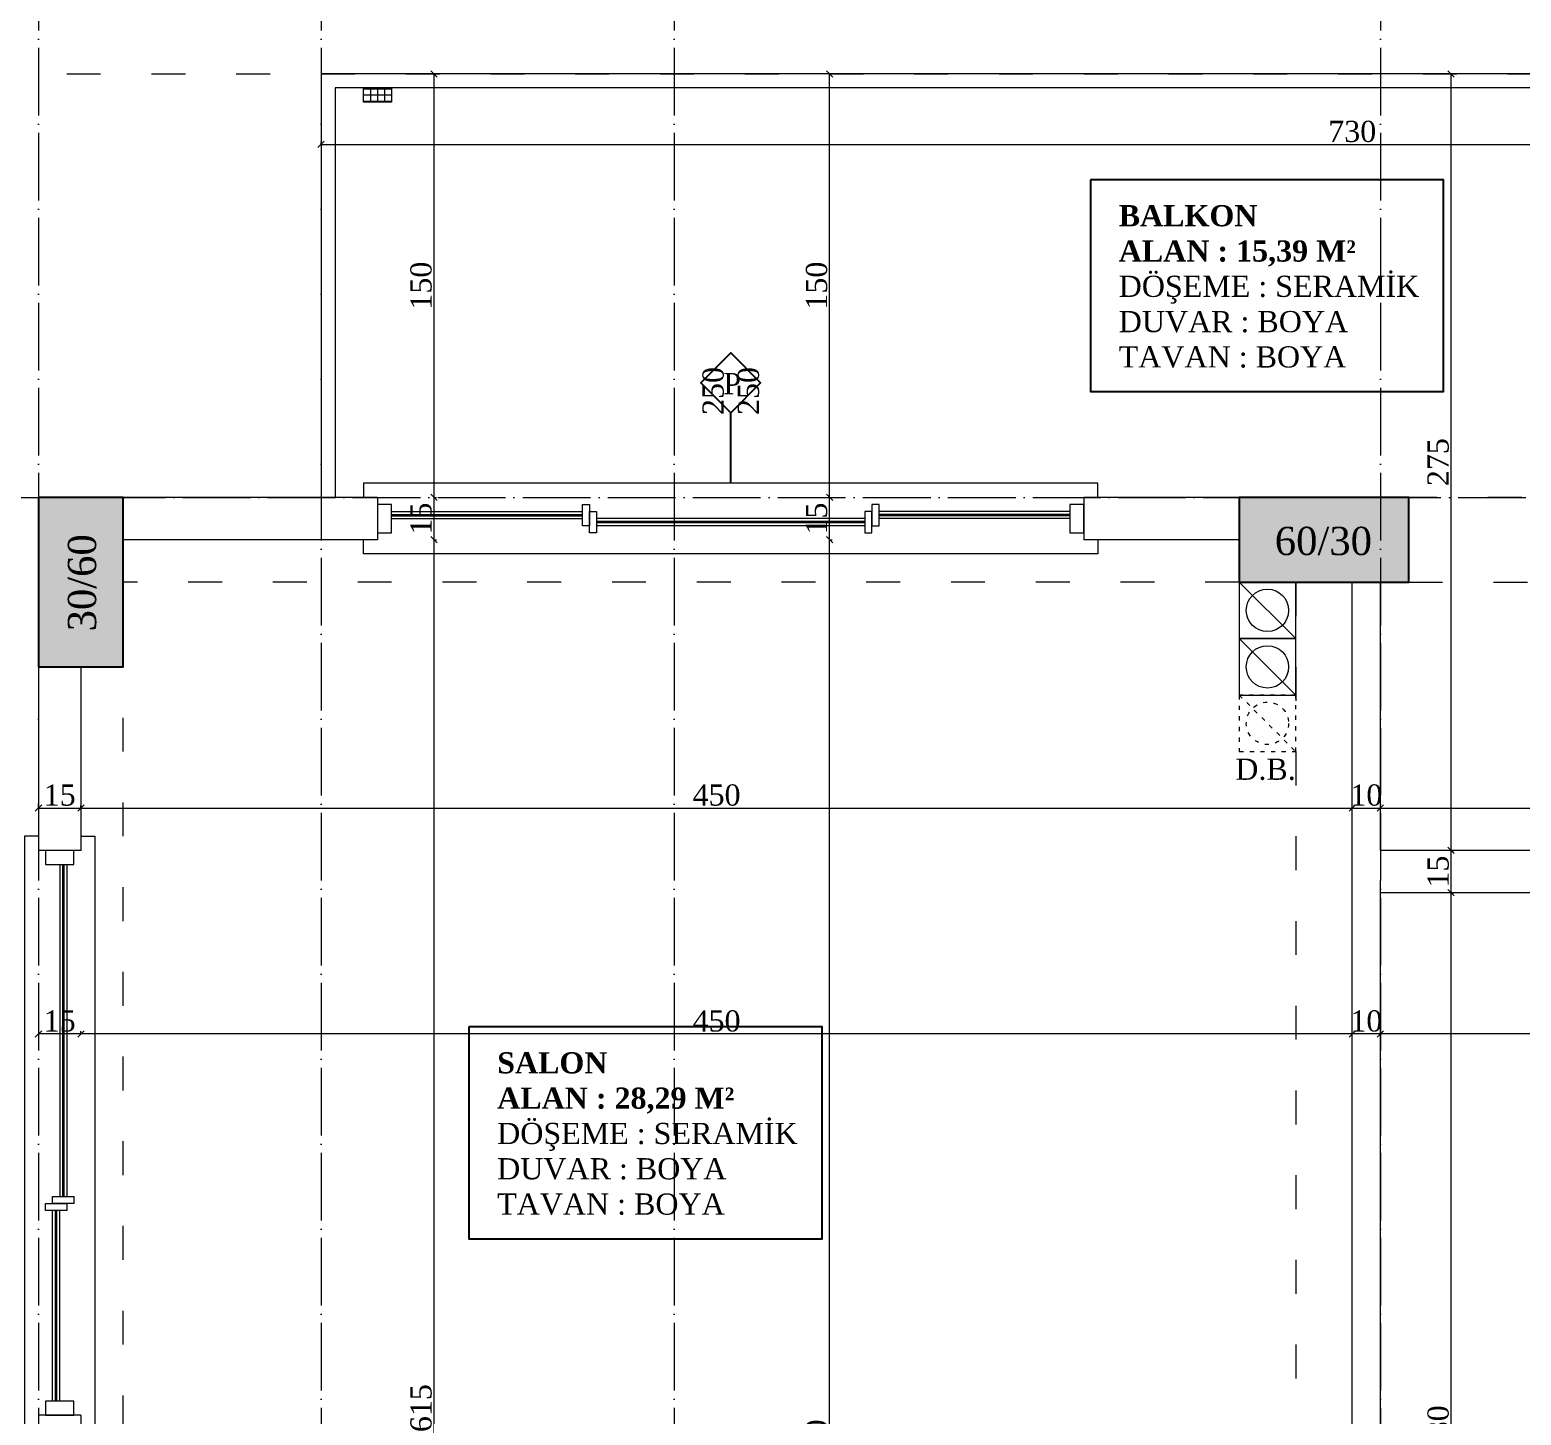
# Model space of a CAD drawing. Header units: metres. Extents: x -5196 to 34307, y 7076 to 19260.
# Drawn here: x 15494 to 16022, y 11046 to 11537 of the extents above; entities that cross this region are included whole.
import ezdxf

# ---------------------------------------------------------------- set-up
doc = ezdxf.new("R2010")
doc.units = ezdxf.units.M
for name, pattern in [('ACAD_ISO03', [30, 12, -18]), ('ACAD_ISO03W100', [30, 12, -18]), ('ACAD_ISO04W100', [30, 24, -3, 0, -3])]:
    doc.linetypes.add(name, pattern=pattern)
doc.layers.add('YLZ-AKS', color=7, linetype='ACAD_ISO04W100', lineweight=5, true_color=0x2e2f36)
doc.layers.add('YLZ-TARAMA', color=7, linetype='Continuous', lineweight=5, true_color=0x686d6c)
for name, color, linetype, lineweight in [('YLZ-ALAN HESABI', 41, 'Continuous', 35), ('YLZ-BACA', 195, 'Continuous', 5), ('YLZ-DUVAR', 151, 'Continuous', 20), ('YLZ-ISLAK HACİMLER', 150, 'Continuous', 9), ('YLZ-PENCERE', 231, 'Continuous', 5), ('YLZ-TEFRİŞ', 191, 'Continuous', 20), ('YLZ-ÇATI', 241, 'Continuous', 13), ('YLZ-ÖLÇÜ', 251, 'Continuous', 5)]:
    doc.layers.add(name, color=color, linetype=linetype, lineweight=lineweight)
doc.layers.add('YLZ-KİRİŞ', color=123, linetype='ACAD_ISO03W100', lineweight=5, transparency=0.5)
doc.layers.add('YLZ-KOLON', color=191, linetype='Continuous')
doc.layers.add('YLZ-YAZI', color=113, linetype='Continuous')
doc.styles.add('ARIAL', font='times.ttf')
doc.dimstyles.new('YLZ - İç Ölçü', dxfattribs={"dimscale": 0.75, "dimtxt": 10, "dimasz": 3, "dimexe": 1.25, "dimexo": 1, "dimgap": 1, "dimtad": 1, "dimdec": 1, "dimrnd": 0.5, "dimtxsty": 'ARIAL', "dimblk": 'OBLIQUE', "dimcen": 1, "dimclrd": 256, "dimclre": 256, "dimclrt": 125, "dimadec": 0, "dimazin": 0, "dimtfac": 1, "dimtdec": 1, "dimtmove": 1, "dimatfit": 3, "dimldrblk": 'OBLIQUE', "dimfxl": 0, "dimarcsym": 0})

# ---------------------------------------------------------------- blocks, each defined once
blk = doc.blocks.new('Aks')
at = {"layer": 'YLZ-AKS'}
for p, q in [((479095.78, 4514594.56), (479095.78, 4512399.56)), ((479195.78, 4514594.56), (479195.78, 4512399.56)), ((479320.78, 4514594.56), (479320.78, 4512399.56)), ((479570.78, 4514594.56), (479570.78, 4512399.56)), ((478845.78, 4514194.56), (480300.78, 4514194.56))]:
    blk.add_line(p, q, dxfattribs=at)
blk = doc.blocks.new('ZK. Kolon Plan')
at = {"layer": 'YLZ-TARAMA'}
h = blk.add_hatch(dxfattribs=at)
h.set_pattern_fill('ANSI33', color=256, angle=-90)
h.paths.add_polyline_path([(475247.33, 4505187.75), (475217.33, 4505187.75), (475217.33, 4505127.75), (475247.33, 4505127.75)])
h.paths.add_polyline_path([(475702.33, 4505187.75), (475642.33, 4505187.75), (475642.33, 4505157.75), (475702.33, 4505157.75)])
h.paths.add_polyline_path([(476072.33, 4505187.75), (476042.33, 4505187.75), (476042.33, 4505162.75), (476042.33, 4505127.75), (476072.33, 4505127.75)])
h.paths.add_polyline_path([(475357.33, 4504557.75), (475217.33, 4504557.75), (475217.33, 4504522.75), (475357.33, 4504522.75)])
h.paths.add_polyline_path([(475697.33, 4504532.75), (475697.33, 4504560.25), (475657.33, 4504560.25), (475657.33, 4504522.75), (475657.33, 4504500.25), (475697.33, 4504500.25)])
h.paths.add_polyline_path([(476172.33, 4504552.75), (476032.33, 4504552.75), (476032.33, 4504517.75), (476172.33, 4504517.75)])
h.paths.add_polyline_path([(475477.33, 4503927.75), (475317.33, 4503927.75), (475317.33, 4503897.75), (475477.33, 4503897.75)])
h.paths.add_polyline_path([(475697.33, 4503937.75), (475657.33, 4503937.75), (475657.33, 4503887.75), (475697.33, 4503887.75)])
h.paths.add_polyline_path([(476172.33, 4503957.75), (476142.33, 4503957.75), (476142.33, 4503897.75), (476172.33, 4503897.75)])
h.paths.add_polyline_path([(475472.33, 4503702.75), (475442.33, 4503702.75), (475442.33, 4503642.75), (475472.33, 4503642.75), (475472.33, 4503672.75)])
h.paths.add_polyline_path([(475692.33, 4503702.75), (475662.33, 4503702.75), (475662.33, 4503642.75), (475692.33, 4503642.75)])
h.paths.add_polyline_path([(476172.33, 4503672.75), (476142.33, 4503672.75), (476112.33, 4503672.75), (476112.33, 4503642.75), (476172.33, 4503642.75)])
at = {"layer": 'YLZ-KİRİŞ'}
for points in [[(475642.33, 4505157.75), (475247.33, 4505157.75), (475247.33, 4505187.75), (475642.33, 4505187.75)], [(475702.33, 4505157.75), (476042.33, 4505157.75), (476042.33, 4505187.75), (475702.33, 4505187.75)], [(475692.33, 4505157.75), (475662.33, 4505157.75), (475662.33, 4504560.25), (475692.33, 4504560.25)], [(475247.33, 4505127.75), (475217.33, 4505127.75), (475217.33, 4504557.75), (475247.33, 4504557.75)]]:
    blk.add_lwpolyline(points, close=True, dxfattribs=at)
at = {"layer": 'YLZ-KOLON'}
for points in [[(475217.33, 4505187.75), (475217.33, 4505127.75), (475247.33, 4505127.75), (475247.33, 4505187.75)], [(475702.33, 4505187.75), (475642.33, 4505187.75), (475642.33, 4505157.75), (475702.33, 4505157.75)]]:
    blk.add_lwpolyline(points, close=True, dxfattribs=at)
at = {"layer": 'YLZ-YAZI', "insert": (475627.89, 4505177.35), "char_height": 10, "attachment_point": 1, "style": 'ARIAL'}
blk.add_mtext_dynamic_manual_height_columns('\\pi27.02623;60/30', width=86.5254, gutter_width=12.5, heights=[18.52], dxfattribs=at)
at = {"layer": 'YLZ-YAZI', "insert": (475227.73, 4505113.31), "char_height": 10, "attachment_point": 1, "rotation": 90, "style": 'ARIAL'}
blk.add_mtext_dynamic_manual_height_columns('\\pi27.0082;30/60', width=86.5254, gutter_width=12.5, heights=[18.52], dxfattribs=at)
blk = doc.blocks.new('1.K. Tefriş')
at = {"layer": 'YLZ-BACA', "ltscale": 0.125}
for p, q in [((17063.16, 8711.9), (17083.16, 8691.9)), ((17063.16, 8691.9), (17083.16, 8671.9))]:
    blk.add_line(p, q, dxfattribs=at)
at = {"layer": 'YLZ-BACA', "linetype": 'ACAD_ISO03W100', "ltscale": 0.125}
blk.add_line((17063.16, 8671.9), (17083.16, 8651.9), dxfattribs=at)
at = {"layer": 'YLZ-BACA', "ltscale": 0.125}
for points in [[(17083.16, 8711.9), (17063.16, 8711.9), (17063.16, 8691.9), (17083.16, 8691.9)], [(17083.16, 8691.9), (17063.16, 8691.9), (17063.16, 8671.9), (17083.16, 8671.9)]]:
    blk.add_lwpolyline(points, close=True, dxfattribs=at)
at = {"layer": 'YLZ-BACA', "linetype": 'ACAD_ISO03W100', "ltscale": 0.125}
blk.add_lwpolyline([(17083.16, 8671.9), (17063.16, 8671.9), (17063.16, 8651.9), (17083.16, 8651.9)], close=True, dxfattribs=at)
at = {"layer": 'YLZ-BACA', "ltscale": 0.125}
for centre in [(17073.16, 8701.9), (17073.16, 8681.9)]:
    blk.add_circle(centre, 7.5, dxfattribs=at)
at = {"layer": 'YLZ-BACA', "linetype": 'ACAD_ISO03W100', "ltscale": 0.125}
blk.add_circle((17073.16, 8661.9), 7.5, dxfattribs=at)
at = {"layer": 'YLZ-ISLAK HACİMLER'}
for p, q in [((16753.16, 8886.65), (16763.16, 8886.65)), ((16763.16, 8884.4), (16753.16, 8884.4)), ((16755.66, 8886.65), (16755.66, 8882.15)), ((16758.16, 8886.65), (16758.16, 8882.15)), ((16760.66, 8886.65), (16760.66, 8882.15))]:
    blk.add_line(p, q, dxfattribs=at)
blk.add_lwpolyline([(16763.16, 8886.9), (16763.16, 8881.9), (16753.16, 8881.9), (16753.16, 8886.9)], close=True, dxfattribs=at)
blk.add_lwpolyline([(16763.16, 8882.15), (16753.16, 8882.15)], dxfattribs=at)
at = {"layer": 'YLZ-ÇATI', "linetype": 'ACAD_ISO03', "lineweight": 0}
blk.add_lwpolyline([(16588.16, 8891.9), (17543.16, 8891.9), (17543.16, 8156.9), (17643.16, 8156.9), (17643.16, 7146.9), (16813.16, 7146.9), (16813.16, 7401.9), (16688.16, 7401.9), (16688.16, 8026.9), (16588.16, 8026.9)], close=True, dxfattribs=at)
at = {"layer": 'YLZ-YAZI', "insert": (17083.16, 8641.75), "char_height": 7.5, "attachment_point": 9, "style": 'ARIAL'}
blk.add_mtext_dynamic_manual_height_columns('D.B.', width=50.6309, gutter_width=12.5, heights=[31.67], dxfattribs=at)
blk = doc.blocks.new('KP-3')
at = {"layer": 'YLZ-PENCERE'}
for p, q in [((18263.16, 11236.9), (18330.66, 11236.9)), ((18263.16, 11235.9), (18330.66, 11235.9)), ((18263.16, 11235.4), (18330.66, 11235.4)), ((18263.16, 11234.4), (18330.66, 11234.4)), ((18430.66, 11234.4), (18335.66, 11234.4)), ((18430.66, 11233.4), (18335.66, 11233.4)), ((18503.16, 11236.9), (18435.66, 11236.9)), ((18503.16, 11235.9), (18435.66, 11235.9)), ((18503.16, 11235.4), (18435.66, 11235.4)), ((18503.16, 11234.4), (18435.66, 11234.4)), ((18430.66, 11232.9), (18335.66, 11232.9)), ((18430.66, 11231.9), (18335.66, 11231.9)), ((18145.66, 11111.9), (18145.66, 10994.4)), ((18146.66, 11111.9), (18146.66, 10994.4)), ((18147.16, 11111.9), (18147.16, 10994.4)), ((18148.16, 11111.9), (18148.16, 10994.4)), ((18143.16, 10921.9), (18143.16, 10989.4)), ((18144.16, 10921.9), (18144.16, 10989.4)), ((18144.66, 10921.9), (18144.66, 10989.4)), ((18145.66, 10921.9), (18145.66, 10989.4))]:
    blk.add_line(p, q, dxfattribs=at)
for points in [[(18513.16, 11241.9), (18513.16, 11246.9), (18253.16, 11246.9), (18253.16, 11241.9)], [(18513.16, 11226.9), (18513.16, 11221.9), (18253.16, 11221.9), (18253.16, 11226.9)], [(18138.16, 11121.9), (18133.16, 11121.9), (18133.16, 10911.9), (18138.16, 10911.9)], [(18153.16, 11121.9), (18158.16, 11121.9), (18158.16, 10911.9), (18153.16, 10911.9)]]:
    blk.add_lwpolyline(points, dxfattribs=at)
for points in [[(18263.16, 11229.4), (18263.16, 11239.4), (18258.16, 11239.4), (18258.16, 11229.4)], [(18330.66, 11231.9), (18330.66, 11239.4), (18333.16, 11239.4), (18333.16, 11231.9)], [(18435.66, 11231.9), (18435.66, 11239.4), (18433.16, 11239.4), (18433.16, 11231.9)], [(18508.16, 11229.4), (18508.16, 11239.4), (18503.16, 11239.4), (18503.16, 11229.4)], [(18333.16, 11229.4), (18333.16, 11236.9), (18335.66, 11236.9), (18335.66, 11229.4)], [(18433.16, 11229.4), (18433.16, 11236.9), (18430.66, 11236.9), (18430.66, 11229.4)], [(18150.66, 11116.9), (18140.66, 11116.9), (18140.66, 11111.9), (18150.66, 11111.9)], [(18148.16, 10989.4), (18140.66, 10989.4), (18140.66, 10991.9), (18148.16, 10991.9)], [(18150.66, 10991.9), (18143.16, 10991.9), (18143.16, 10994.4), (18150.66, 10994.4)], [(18150.66, 10921.9), (18140.66, 10921.9), (18140.66, 10916.9), (18150.66, 10916.9)]]:
    blk.add_lwpolyline(points, close=True, dxfattribs=at)
at = {"layer": 'YLZ-YAZI'}
blk.add_line((18383.16, 11246.9), (18383.16, 11271.9), dxfattribs=at)
blk.add_lwpolyline([(18383.16, 11271.9), (18372.55, 11282.51), (18383.16, 11293.11), (18393.76, 11282.51)], close=True, dxfattribs=at)
at = {"layer": 'YLZ-YAZI', "insert": (18393.29, 11288.09), "char_height": 7.5, "attachment_point": 9, "rotation": 90, "style": 'ARIAL'}
blk.add_mtext_dynamic_manual_height_columns('250\\P250', width=58.361, gutter_width=12.5, heights=[27.42], dxfattribs=at)
at = {"layer": 'YLZ-YAZI', "insert": (18365.57, 11278.47), "char_height": 7.5, "attachment_point": 7, "style": 'ARIAL'}
blk.add_mtext_dynamic_manual_height_columns('\\pi14.99218;P', width=35.5702, gutter_width=12.5, heights=[14.45], dxfattribs=at)
blk = doc.blocks.new('_Oblique')
at = {"color": 0, "linetype": 'ByBlock', "lineweight": -2}
blk.add_line((-0.5, -0.5), (0.5, 0.5), dxfattribs=at)
blk = doc.blocks.new('*D6239')
at = {"layer": 'Defpoints', "color": 0, "transparency": 16777216}
for p in [(12237.1, 11496.32), (12967.1, 11496.32), (12967.1, 11496.32)]:
    blk.add_point(p, dxfattribs=at)
at = {"layer": 'YLZ-ÖLÇÜ', "color": 251, "lineweight": -2, "transparency": 16777216}
for p, q in [((12237.1, 11496.32), (12237.1, 11497.26)), ((12967.1, 11496.32), (12967.1, 11497.26)), ((12237.1, 11496.32), (12967.1, 11496.32))]:
    blk.add_line(p, q, dxfattribs=at)
at = {"layer": 'YLZ-ÖLÇÜ', "color": 251, "lineweight": -2, "transparency": 16777216, "xscale": 2.25, "yscale": 2.25, "zscale": 2.25, "rotation": 180}
blk.add_blockref('_Oblique', (12237.1, 11496.32), dxfattribs=at)
at = {"layer": 'YLZ-ÖLÇÜ', "color": 251, "lineweight": -2, "transparency": 16777216, "xscale": 2.25, "yscale": 2.25, "zscale": 2.25}
blk.add_blockref('_Oblique', (12967.1, 11496.32), dxfattribs=at)
at = {"layer": 'YLZ-ÖLÇÜ', "color": 125, "transparency": 16777216, "insert": (12602.1, 11500.9), "char_height": 7.5, "attachment_point": 5, "style": 'ARIAL'}
blk.add_mtext('730', dxfattribs=at)
blk = doc.blocks.new('*D6240')
at = {"layer": 'Defpoints', "color": 0, "transparency": 16777216}
for p in [(12137.1, 11261.32), (12152.1, 11261.32), (12152.1, 11261.32)]:
    blk.add_point(p, dxfattribs=at)
at = {"layer": 'YLZ-ÖLÇÜ', "color": 251, "lineweight": -2, "transparency": 16777216}
for p, q in [((12137.1, 11261.32), (12137.1, 11262.26)), ((12137.1, 11261.32), (12152.1, 11261.32)), ((12152.1, 11261.32), (12152.1, 11262.26))]:
    blk.add_line(p, q, dxfattribs=at)
at = {"layer": 'YLZ-ÖLÇÜ', "color": 251, "lineweight": -2, "transparency": 16777216, "xscale": 2.25, "yscale": 2.25, "zscale": 2.25, "rotation": 180}
blk.add_blockref('_Oblique', (12137.1, 11261.32), dxfattribs=at)
at = {"layer": 'YLZ-ÖLÇÜ', "color": 251, "lineweight": -2, "transparency": 16777216, "xscale": 2.25, "yscale": 2.25, "zscale": 2.25}
blk.add_blockref('_Oblique', (12152.1, 11261.32), dxfattribs=at)
at = {"layer": 'YLZ-ÖLÇÜ', "color": 125, "transparency": 16777216, "insert": (12144.6, 11265.89), "char_height": 7.5, "attachment_point": 5, "style": 'ARIAL'}
blk.add_mtext('15', dxfattribs=at)
blk = doc.blocks.new('*D6241')
at = {"layer": 'Defpoints', "color": 0, "transparency": 16777216}
for p in [(12152.1, 11261.32), (12602.1, 11261.32), (12602.1, 11261.32)]:
    blk.add_point(p, dxfattribs=at)
at = {"layer": 'YLZ-ÖLÇÜ', "color": 251, "lineweight": -2, "transparency": 16777216}
for p, q in [((12152.1, 11261.32), (12152.1, 11262.26)), ((12152.1, 11261.32), (12602.1, 11261.32)), ((12602.1, 11261.32), (12602.1, 11262.26))]:
    blk.add_line(p, q, dxfattribs=at)
at = {"layer": 'YLZ-ÖLÇÜ', "color": 251, "lineweight": -2, "transparency": 16777216, "xscale": 2.25, "yscale": 2.25, "zscale": 2.25, "rotation": 180}
blk.add_blockref('_Oblique', (12152.1, 11261.32), dxfattribs=at)
at = {"layer": 'YLZ-ÖLÇÜ', "color": 251, "lineweight": -2, "transparency": 16777216, "xscale": 2.25, "yscale": 2.25, "zscale": 2.25}
blk.add_blockref('_Oblique', (12602.1, 11261.32), dxfattribs=at)
at = {"layer": 'YLZ-ÖLÇÜ', "color": 125, "transparency": 16777216, "insert": (12377.1, 11265.89), "char_height": 7.5, "attachment_point": 5, "style": 'ARIAL'}
blk.add_mtext('450', dxfattribs=at)
blk = doc.blocks.new('*D6242')
at = {"layer": 'Defpoints', "color": 0, "transparency": 16777216}
for p in [(12602.1, 11261.32), (12612.1, 11261.32), (12612.1, 11261.32)]:
    blk.add_point(p, dxfattribs=at)
at = {"layer": 'YLZ-ÖLÇÜ', "color": 251, "lineweight": -2, "transparency": 16777216}
for p, q in [((12602.1, 11261.32), (12602.1, 11262.26)), ((12602.1, 11261.32), (12612.1, 11261.32)), ((12612.1, 11261.32), (12612.1, 11262.26))]:
    blk.add_line(p, q, dxfattribs=at)
at = {"layer": 'YLZ-ÖLÇÜ', "color": 251, "lineweight": -2, "transparency": 16777216, "xscale": 2.25, "yscale": 2.25, "zscale": 2.25, "rotation": 180}
blk.add_blockref('_Oblique', (12602.1, 11261.32), dxfattribs=at)
at = {"layer": 'YLZ-ÖLÇÜ', "color": 251, "lineweight": -2, "transparency": 16777216, "xscale": 2.25, "yscale": 2.25, "zscale": 2.25}
blk.add_blockref('_Oblique', (12612.1, 11261.32), dxfattribs=at)
at = {"layer": 'YLZ-ÖLÇÜ', "color": 125, "transparency": 16777216, "insert": (12607.1, 11265.89), "char_height": 7.5, "attachment_point": 5, "style": 'ARIAL'}
blk.add_mtext('10', dxfattribs=at)
blk = doc.blocks.new('*D6243')
at = {"layer": 'Defpoints', "color": 0, "transparency": 16777216}
for p in [(12612.1, 11261.32), (12977.1, 11261.32), (12977.1, 11261.32)]:
    blk.add_point(p, dxfattribs=at)
at = {"layer": 'YLZ-ÖLÇÜ', "color": 251, "lineweight": -2, "transparency": 16777216}
for p, q in [((12612.1, 11261.32), (12612.1, 11262.26)), ((12612.1, 11261.32), (12977.1, 11261.32)), ((12977.1, 11261.32), (12977.1, 11262.26))]:
    blk.add_line(p, q, dxfattribs=at)
at = {"layer": 'YLZ-ÖLÇÜ', "color": 251, "lineweight": -2, "transparency": 16777216, "xscale": 2.25, "yscale": 2.25, "zscale": 2.25, "rotation": 180}
blk.add_blockref('_Oblique', (12612.1, 11261.32), dxfattribs=at)
at = {"layer": 'YLZ-ÖLÇÜ', "color": 251, "lineweight": -2, "transparency": 16777216, "xscale": 2.25, "yscale": 2.25, "zscale": 2.25}
blk.add_blockref('_Oblique', (12977.1, 11261.32), dxfattribs=at)
at = {"layer": 'YLZ-ÖLÇÜ', "color": 125, "transparency": 16777216, "insert": (12819.6, 11265.89), "char_height": 7.5, "attachment_point": 5, "style": 'ARIAL'}
blk.add_mtext('365', dxfattribs=at)
blk = doc.blocks.new('*D6245')
at = {"layer": 'Defpoints', "color": 0, "transparency": 16777216}
for p in [(12152.1, 11181.32), (12152.1, 11181.32), (12602.1, 11181.32)]:
    blk.add_point(p, dxfattribs=at)
at = {"layer": 'YLZ-ÖLÇÜ', "color": 251, "lineweight": -2, "transparency": 16777216}
for p, q in [((12152.1, 11181.32), (12152.1, 11182.26)), ((12602.1, 11181.32), (12152.1, 11181.32)), ((12602.1, 11181.32), (12602.1, 11182.26))]:
    blk.add_line(p, q, dxfattribs=at)
at = {"layer": 'YLZ-ÖLÇÜ', "color": 251, "lineweight": -2, "transparency": 16777216, "xscale": 2.25, "yscale": 2.25, "zscale": 2.25, "rotation": 180}
blk.add_blockref('_Oblique', (12152.1, 11181.32), dxfattribs=at)
at = {"layer": 'YLZ-ÖLÇÜ', "color": 251, "lineweight": -2, "transparency": 16777216, "xscale": 2.25, "yscale": 2.25, "zscale": 2.25}
blk.add_blockref('_Oblique', (12602.1, 11181.32), dxfattribs=at)
at = {"layer": 'YLZ-ÖLÇÜ', "color": 125, "transparency": 16777216, "insert": (12377.1, 11185.89), "char_height": 7.5, "attachment_point": 5, "style": 'ARIAL'}
blk.add_mtext('450', dxfattribs=at)
blk = doc.blocks.new('*D6246')
at = {"layer": 'Defpoints', "color": 0, "transparency": 16777216}
for p in [(12137.1, 11181.32), (12137.1, 11181.32), (12152.1, 11181.32)]:
    blk.add_point(p, dxfattribs=at)
at = {"layer": 'YLZ-ÖLÇÜ', "color": 251, "lineweight": -2, "transparency": 16777216}
for p, q in [((12137.1, 11181.32), (12137.1, 11180.39)), ((12152.1, 11181.32), (12137.1, 11181.32)), ((12152.1, 11181.32), (12152.1, 11182.26))]:
    blk.add_line(p, q, dxfattribs=at)
at = {"layer": 'YLZ-ÖLÇÜ', "color": 251, "lineweight": -2, "transparency": 16777216, "xscale": 2.25, "yscale": 2.25, "zscale": 2.25, "rotation": 180}
blk.add_blockref('_Oblique', (12137.1, 11181.32), dxfattribs=at)
at = {"layer": 'YLZ-ÖLÇÜ', "color": 251, "lineweight": -2, "transparency": 16777216, "xscale": 2.25, "yscale": 2.25, "zscale": 2.25}
blk.add_blockref('_Oblique', (12152.1, 11181.32), dxfattribs=at)
at = {"layer": 'YLZ-ÖLÇÜ', "color": 125, "transparency": 16777216, "insert": (12144.6, 11185.89), "char_height": 7.5, "attachment_point": 5, "style": 'ARIAL'}
blk.add_mtext('15', dxfattribs=at)
blk = doc.blocks.new('*D6248')
at = {"layer": 'Defpoints', "color": 0, "transparency": 16777216}
for p in [(12612.1, 11181.32), (12612.1, 11181.32), (12977.1, 11181.32)]:
    blk.add_point(p, dxfattribs=at)
at = {"layer": 'YLZ-ÖLÇÜ', "color": 251, "lineweight": -2, "transparency": 16777216}
for p, q in [((12612.1, 11181.32), (12612.1, 11182.26)), ((12977.1, 11181.32), (12612.1, 11181.32)), ((12977.1, 11181.32), (12977.1, 11182.26))]:
    blk.add_line(p, q, dxfattribs=at)
at = {"layer": 'YLZ-ÖLÇÜ', "color": 251, "lineweight": -2, "transparency": 16777216, "xscale": 2.25, "yscale": 2.25, "zscale": 2.25, "rotation": 180}
blk.add_blockref('_Oblique', (12612.1, 11181.32), dxfattribs=at)
at = {"layer": 'YLZ-ÖLÇÜ', "color": 251, "lineweight": -2, "transparency": 16777216, "xscale": 2.25, "yscale": 2.25, "zscale": 2.25}
blk.add_blockref('_Oblique', (12977.1, 11181.32), dxfattribs=at)
at = {"layer": 'YLZ-ÖLÇÜ', "color": 125, "transparency": 16777216, "insert": (12794.6, 11185.89), "char_height": 7.5, "attachment_point": 5, "style": 'ARIAL'}
blk.add_mtext('365', dxfattribs=at)
blk = doc.blocks.new('*D6249')
at = {"layer": 'Defpoints', "color": 0, "transparency": 16777216}
for p in [(12602.1, 11181.32), (12602.1, 11181.32), (12612.1, 11181.32)]:
    blk.add_point(p, dxfattribs=at)
at = {"layer": 'YLZ-ÖLÇÜ', "color": 251, "lineweight": -2, "transparency": 16777216}
for p, q in [((12602.1, 11181.32), (12602.1, 11182.26)), ((12612.1, 11181.32), (12602.1, 11181.32)), ((12612.1, 11181.32), (12612.1, 11182.26))]:
    blk.add_line(p, q, dxfattribs=at)
at = {"layer": 'YLZ-ÖLÇÜ', "color": 251, "lineweight": -2, "transparency": 16777216, "xscale": 2.25, "yscale": 2.25, "zscale": 2.25, "rotation": 180}
blk.add_blockref('_Oblique', (12602.1, 11181.32), dxfattribs=at)
at = {"layer": 'YLZ-ÖLÇÜ', "color": 251, "lineweight": -2, "transparency": 16777216, "xscale": 2.25, "yscale": 2.25, "zscale": 2.25}
blk.add_blockref('_Oblique', (12612.1, 11181.32), dxfattribs=at)
at = {"layer": 'YLZ-ÖLÇÜ', "color": 125, "transparency": 16777216, "insert": (12607.1, 11185.89), "char_height": 7.5, "attachment_point": 5, "style": 'ARIAL'}
blk.add_mtext('10', dxfattribs=at)
blk = doc.blocks.new('*D6290')
at = {"layer": 'Defpoints', "color": 0, "transparency": 16777216}
for p in [(12277.1, 11356.32), (12277.1, 11356.32), (12277.1, 10741.32)]:
    blk.add_point(p, dxfattribs=at)
at = {"layer": 'YLZ-ÖLÇÜ', "color": 251, "lineweight": -2, "transparency": 16777216}
for p, q in [((12277.1, 11356.32), (12278.03, 11356.32)), ((12277.1, 10741.32), (12277.1, 11356.32)), ((12277.1, 10741.32), (12278.03, 10741.32))]:
    blk.add_line(p, q, dxfattribs=at)
at = {"layer": 'YLZ-ÖLÇÜ', "color": 251, "lineweight": -2, "transparency": 16777216, "xscale": 2.25, "yscale": 2.25, "zscale": 2.25}
for p, rotation in [((12277.1, 11356.32), 90), ((12277.1, 10741.32), 270)]:
    blk.add_blockref('_Oblique', p, dxfattribs=dict(at, rotation=rotation))
at = {"layer": 'YLZ-ÖLÇÜ', "color": 125, "transparency": 16777216, "insert": (12272.53, 11048.82), "char_height": 7.5, "attachment_point": 5, "rotation": 90, "style": 'ARIAL'}
blk.add_mtext('615', dxfattribs=at)
blk = doc.blocks.new('*D6291')
at = {"layer": 'Defpoints', "color": 0, "transparency": 16777216}
for p in [(12277.1, 11371.32), (12277.1, 11371.32), (12277.1, 11356.32)]:
    blk.add_point(p, dxfattribs=at)
at = {"layer": 'YLZ-ÖLÇÜ', "color": 251, "lineweight": -2, "transparency": 16777216}
for p, q in [((12277.1, 11371.32), (12278.03, 11371.32)), ((12277.1, 11356.32), (12277.1, 11371.32)), ((12277.1, 11356.32), (12278.03, 11356.32))]:
    blk.add_line(p, q, dxfattribs=at)
at = {"layer": 'YLZ-ÖLÇÜ', "color": 251, "lineweight": -2, "transparency": 16777216, "xscale": 2.25, "yscale": 2.25, "zscale": 2.25}
for p, rotation in [((12277.1, 11371.32), 90), ((12277.1, 11356.32), 270)]:
    blk.add_blockref('_Oblique', p, dxfattribs=dict(at, rotation=rotation))
at = {"layer": 'YLZ-ÖLÇÜ', "color": 125, "transparency": 16777216, "insert": (12272.53, 11363.82), "char_height": 7.5, "attachment_point": 5, "rotation": 90, "style": 'ARIAL'}
blk.add_mtext('15', dxfattribs=at)
blk = doc.blocks.new('*D6292')
at = {"layer": 'Defpoints', "color": 0, "transparency": 16777216}
for p in [(12277.1, 11521.32), (12277.1, 11521.32), (12277.1, 11371.32)]:
    blk.add_point(p, dxfattribs=at)
at = {"layer": 'YLZ-ÖLÇÜ', "color": 251, "lineweight": -2, "transparency": 16777216}
for p, q in [((12277.1, 11521.32), (12278.03, 11521.32)), ((12277.1, 11371.32), (12277.1, 11521.32)), ((12277.1, 11371.32), (12278.03, 11371.32))]:
    blk.add_line(p, q, dxfattribs=at)
at = {"layer": 'YLZ-ÖLÇÜ', "color": 251, "lineweight": -2, "transparency": 16777216, "xscale": 2.25, "yscale": 2.25, "zscale": 2.25}
for p, rotation in [((12277.1, 11521.32), 90), ((12277.1, 11371.32), 270)]:
    blk.add_blockref('_Oblique', p, dxfattribs=dict(at, rotation=rotation))
at = {"layer": 'YLZ-ÖLÇÜ', "color": 125, "transparency": 16777216, "insert": (12272.53, 11446.32), "char_height": 7.5, "attachment_point": 5, "rotation": 90, "style": 'ARIAL'}
blk.add_mtext('150', dxfattribs=at)
blk = doc.blocks.new('*D6319')
at = {"layer": 'Defpoints', "color": 0, "transparency": 16777216}
for p in [(12637.1, 11231.32), (12637.1, 11231.32), (12637.1, 10851.32)]:
    blk.add_point(p, dxfattribs=at)
at = {"layer": 'YLZ-ÖLÇÜ', "color": 251, "lineweight": -2, "transparency": 16777216}
for p, q in [((12637.1, 11231.32), (12638.03, 11231.32)), ((12637.1, 10851.32), (12637.1, 11231.32)), ((12637.1, 10851.32), (12638.03, 10851.32))]:
    blk.add_line(p, q, dxfattribs=at)
at = {"layer": 'YLZ-ÖLÇÜ', "color": 251, "lineweight": -2, "transparency": 16777216, "xscale": 2.25, "yscale": 2.25, "zscale": 2.25}
for p, rotation in [((12637.1, 11231.32), 90), ((12637.1, 10851.32), 270)]:
    blk.add_blockref('_Oblique', p, dxfattribs=dict(at, rotation=rotation))
at = {"layer": 'YLZ-ÖLÇÜ', "color": 125, "transparency": 16777216, "insert": (12632.53, 11041.32), "char_height": 7.5, "attachment_point": 5, "rotation": 90, "style": 'ARIAL'}
blk.add_mtext('380', dxfattribs=at)
blk = doc.blocks.new('*D6320')
at = {"layer": 'Defpoints', "color": 0, "transparency": 16777216}
for p in [(12637.1, 11246.32), (12637.1, 11246.32), (12637.1, 11231.32)]:
    blk.add_point(p, dxfattribs=at)
at = {"layer": 'YLZ-ÖLÇÜ', "color": 251, "lineweight": -2, "transparency": 16777216}
for p, q in [((12637.1, 11246.32), (12638.03, 11246.32)), ((12637.1, 11231.32), (12637.1, 11246.32)), ((12637.1, 11231.32), (12638.03, 11231.32))]:
    blk.add_line(p, q, dxfattribs=at)
at = {"layer": 'YLZ-ÖLÇÜ', "color": 251, "lineweight": -2, "transparency": 16777216, "xscale": 2.25, "yscale": 2.25, "zscale": 2.25}
for p, rotation in [((12637.1, 11246.32), 90), ((12637.1, 11231.32), 270)]:
    blk.add_blockref('_Oblique', p, dxfattribs=dict(at, rotation=rotation))
at = {"layer": 'YLZ-ÖLÇÜ', "color": 125, "transparency": 16777216, "insert": (12632.53, 11238.82), "char_height": 7.5, "attachment_point": 5, "rotation": 90, "style": 'ARIAL'}
blk.add_mtext('15', dxfattribs=at)
blk = doc.blocks.new('*D6321')
at = {"layer": 'Defpoints', "color": 0, "transparency": 16777216}
for p in [(12637.1, 11521.32), (12637.1, 11521.32), (12637.1, 11246.32)]:
    blk.add_point(p, dxfattribs=at)
at = {"layer": 'YLZ-ÖLÇÜ', "color": 251, "lineweight": -2, "transparency": 16777216}
for p, q in [((12637.1, 11521.32), (12638.03, 11521.32)), ((12637.1, 11246.32), (12637.1, 11521.32)), ((12637.1, 11246.32), (12638.03, 11246.32))]:
    blk.add_line(p, q, dxfattribs=at)
at = {"layer": 'YLZ-ÖLÇÜ', "color": 251, "lineweight": -2, "transparency": 16777216, "xscale": 2.25, "yscale": 2.25, "zscale": 2.25}
for p, rotation in [((12637.1, 11521.32), 90), ((12637.1, 11246.32), 270)]:
    blk.add_blockref('_Oblique', p, dxfattribs=dict(at, rotation=rotation))
at = {"layer": 'YLZ-ÖLÇÜ', "color": 125, "transparency": 16777216, "insert": (12632.52, 11383.82), "char_height": 7.5, "attachment_point": 5, "rotation": 90, "style": 'ARIAL'}
blk.add_mtext('275', dxfattribs=at)
blk = doc.blocks.new('*D6330')
at = {"layer": 'Defpoints', "color": 0, "transparency": 16777216}
for p in [(12417.1, 11371.32), (12417.1, 11371.32), (12417.1, 11356.32)]:
    blk.add_point(p, dxfattribs=at)
at = {"layer": 'YLZ-ÖLÇÜ', "color": 251, "lineweight": -2, "transparency": 16777216}
for p, q in [((12417.1, 11371.32), (12418.03, 11371.32)), ((12417.1, 11356.32), (12417.1, 11371.32)), ((12417.1, 11356.32), (12418.03, 11356.32))]:
    blk.add_line(p, q, dxfattribs=at)
at = {"layer": 'YLZ-ÖLÇÜ', "color": 251, "lineweight": -2, "transparency": 16777216, "xscale": 2.25, "yscale": 2.25, "zscale": 2.25}
for p, rotation in [((12417.1, 11371.32), 90), ((12417.1, 11356.32), 270)]:
    blk.add_blockref('_Oblique', p, dxfattribs=dict(at, rotation=rotation))
at = {"layer": 'YLZ-ÖLÇÜ', "color": 125, "transparency": 16777216, "insert": (12412.53, 11363.82), "char_height": 7.5, "attachment_point": 5, "rotation": 90, "style": 'ARIAL'}
blk.add_mtext('15', dxfattribs=at)
blk = doc.blocks.new('*D6331')
at = {"layer": 'Defpoints', "color": 0, "transparency": 16777216}
for p in [(12417.1, 11521.32), (12417.1, 11521.32), (12417.1, 11371.32)]:
    blk.add_point(p, dxfattribs=at)
at = {"layer": 'YLZ-ÖLÇÜ', "color": 251, "lineweight": -2, "transparency": 16777216}
for p, q in [((12417.1, 11521.32), (12418.03, 11521.32)), ((12417.1, 11371.32), (12417.1, 11521.32)), ((12417.1, 11371.32), (12418.03, 11371.32))]:
    blk.add_line(p, q, dxfattribs=at)
at = {"layer": 'YLZ-ÖLÇÜ', "color": 251, "lineweight": -2, "transparency": 16777216, "xscale": 2.25, "yscale": 2.25, "zscale": 2.25}
for p, rotation in [((12417.1, 11521.32), 90), ((12417.1, 11371.32), 270)]:
    blk.add_blockref('_Oblique', p, dxfattribs=dict(at, rotation=rotation))
at = {"layer": 'YLZ-ÖLÇÜ', "color": 125, "transparency": 16777216, "insert": (12412.53, 11446.32), "char_height": 7.5, "attachment_point": 5, "rotation": 90, "style": 'ARIAL'}
blk.add_mtext('150', dxfattribs=at)
blk = doc.blocks.new('*D6329')
at = {"layer": 'Defpoints', "color": 0, "transparency": 16777216}
for p in [(12417.1, 11356.32), (12417.1, 11356.32), (12417.1, 10716.32)]:
    blk.add_point(p, dxfattribs=at)
at = {"layer": 'YLZ-ÖLÇÜ', "color": 251, "lineweight": -2, "transparency": 16777216}
for p, q in [((12417.1, 11356.32), (12418.03, 11356.32)), ((12417.1, 10716.32), (12417.1, 11356.32)), ((12417.1, 10716.32), (12418.03, 10716.32))]:
    blk.add_line(p, q, dxfattribs=at)
at = {"layer": 'YLZ-ÖLÇÜ', "color": 251, "lineweight": -2, "transparency": 16777216, "xscale": 2.25, "yscale": 2.25, "zscale": 2.25}
for p, rotation in [((12417.1, 11356.32), 90), ((12417.1, 10716.32), 270)]:
    blk.add_blockref('_Oblique', p, dxfattribs=dict(at, rotation=rotation))
at = {"layer": 'YLZ-ÖLÇÜ', "color": 125, "transparency": 16777216, "insert": (12412.53, 11036.32), "char_height": 7.5, "attachment_point": 5, "rotation": 90, "style": 'ARIAL'}
blk.add_mtext('640', dxfattribs=at)
blk = doc.blocks.new('B.K. Mahal Listesi')
at = {"layer": 'YLZ-YAZI'}
for points in [[(14219.6, 8733.82), (14219.6, 8658.82), (14344.6, 8658.82), (14344.6, 8733.82), (14219.6, 8733.82)], [(13999.6, 8433.82), (13999.6, 8358.82), (14124.6, 8358.82), (14124.6, 8433.82), (13999.6, 8433.82)]]:
    blk.add_lwpolyline(points, dxfattribs=at)
at = {"layer": 'YLZ-YAZI', "char_height": 7.5, "attachment_point": 1, "style": 'ARIAL'}
for s, insert in [('{\\fTimes New Roman|b1|i0|c162|p18;BALKON\\PALAN : 15,39 M² }\\PDÖŞEME : SERAMİK\\PDUVAR : BOYA \\PTAVAN : BOYA', (14229.6, 8724.85)), ('{\\fTimes New Roman|b1|i0|c162|p18;SALON\\PALAN : 28,29 M² \\P}DÖŞEME : SERAMİK\\PDUVAR : BOYA \\PTAVAN : BOYA', (14009.6, 8424.85))]:
    blk.add_mtext_dynamic_manual_height_columns(s, width=148.6174, gutter_width=12.5, heights=[94.52], dxfattribs=dict(at, insert=insert))
blk = doc.blocks.new('Z.K. İç Ölçü')
at = {"layer": 'YLZ-ÖLÇÜ'}
for base, p1, p2, angle, picture, middle in [((12277.1, 11521.32), (12277.1, 11371.32), (12277.1, 11521.32), 270, '*D6292', (12272.53, 11446.32)), ((12417.1, 11521.32), (12417.1, 11371.32), (12417.1, 11521.32), 270, '*D6331', (12412.53, 11446.32)), ((12637.1, 11521.32), (12637.1, 11246.32), (12637.1, 11521.32), 270, '*D6321', (12632.52, 11383.82)), ((12277.1, 11371.32), (12277.1, 11356.32), (12277.1, 11371.32), 270, '*D6291', (12272.53, 11363.82)), ((12417.1, 11371.32), (12417.1, 11356.32), (12417.1, 11371.32), 270, '*D6330', (12412.53, 11363.82)), ((12277.1, 11356.32), (12277.1, 10741.32), (12277.1, 11356.32), 270, '*D6290', (12272.53, 11048.82)), ((12417.1, 11356.32), (12417.1, 10716.32), (12417.1, 11356.32), 270, '*D6329', (12412.53, 11036.32)), ((12602.1, 11261.32), (12152.1, 11261.32), (12602.1, 11261.32), 180, '*D6241', (12377.1, 11265.89)), ((12637.1, 11246.32), (12637.1, 11231.32), (12637.1, 11246.32), 270, '*D6320', (12632.53, 11238.82)), ((12637.1, 11231.32), (12637.1, 10851.32), (12637.1, 11231.32), 270, '*D6319', (12632.53, 11041.32))]:
    dim = blk.add_linear_dim(base=base, p1=p1, p2=p2, angle=angle, dimstyle='YLZ - İç Ölçü', dxfattribs=at)
    dim.commit()
    dim.dimension.update_dxf_attribs({"geometry": picture, "text_midpoint": middle})
for p1, p2, picture, middle in [((12237.1, 11496.32), (12967.1, 11496.32), '*D6239', (12602.1, 11500.9)), ((12137.1, 11261.32), (12152.1, 11261.32), '*D6240', (12144.6, 11265.89))]:
    dim = blk.add_aligned_dim(p1=p1, p2=p2, distance=0, dimstyle='YLZ - İç Ölçü', dxfattribs=at)
    dim.commit()
    dim.dimension.update_dxf_attribs({"geometry": picture, "text_midpoint": middle})
for base, p1, p2, picture, middle in [((12612.1, 11261.32), (12602.1, 11261.32), (12612.1, 11261.32), '*D6242', (12607.1, 11261.32)), ((12977.1, 11261.32), (12612.1, 11261.32), (12977.1, 11261.32), '*D6243', (12819.6, 11261.32))]:
    dim = blk.add_linear_dim(base=base, p1=p1, p2=p2, angle=180, dimstyle='YLZ - İç Ölçü', dxfattribs=at)
    dim.commit()
    dim.dimension.update_dxf_attribs({"geometry": picture, "text_midpoint": middle, "dimtype": 128})
for base, p1, p2, picture, middle in [((12137.1, 11181.32), (12152.1, 11181.32), (12137.1, 11181.32), '*D6246', (12144.6, 11185.89)), ((12152.1, 11181.32), (12602.1, 11181.32), (12152.1, 11181.32), '*D6245', (12377.1, 11185.89)), ((12612.1, 11181.32), (12977.1, 11181.32), (12612.1, 11181.32), '*D6248', (12794.6, 11185.89))]:
    dim = blk.add_linear_dim(base=base, p1=p1, p2=p2, dimstyle='YLZ - İç Ölçü', dxfattribs=at)
    dim.commit()
    dim.dimension.update_dxf_attribs({"geometry": picture, "text_midpoint": middle})
dim = blk.add_linear_dim(base=(12602.1, 11181.32), p1=(12612.1, 11181.32), p2=(12602.1, 11181.32), dimstyle='YLZ - İç Ölçü', dxfattribs=at)
dim.commit()
dim.dimension.update_dxf_attribs({"geometry": '*D6249', "text_midpoint": (12607.1, 11181.32), "dimtype": 128})

msp = doc.modelspace()

# ---------------------------------------------------------------- linework, layer by layer
at = {"layer": 'YLZ-DUVAR'}
for p, q in [((15617.1, 11371.32), (15527.1, 11371.32)), ((15617.1, 11371.32), (15617.1, 11356.32)), ((15922.1, 11371.32), (15867.1, 11371.32)), ((15867.1, 11371.32), (15867.1, 11356.32)), ((15617.1, 11356.32), (15527.1, 11356.32)), ((15922.1, 11356.32), (15867.1, 11356.32)), ((15962.1, 10836.32), (15962.1, 11341.32)), ((15972.1, 11246.32), (15972.1, 11341.32)), ((15497.1, 11311.32), (15497.1, 11246.32)), ((15512.1, 11311.32), (15512.1, 11246.32)), ((15512.1, 11246.32), (15497.1, 11246.32)), ((16077.1, 11246.32), (15972.1, 11246.32)), ((16077.1, 11231.32), (15972.1, 11231.32)), ((15972.1, 10851.32), (15972.1, 11231.32)), ((15497.1, 11046.32), (15497.1, 10741.32)), ((15512.1, 11046.32), (15497.1, 11046.32)), ((15512.1, 11046.32), (15512.1, 10741.32))]:
    msp.add_line(p, q, dxfattribs=at)
for points in [[(16327.1, 11371.32), (16327.1, 11521.32), (15597.1, 11521.32), (15597.1, 11371.32)], [(16322.1, 11371.32), (16322.1, 11516.32), (15602.1, 11516.32), (15602.1, 11371.32)]]:
    msp.add_lwpolyline(points, dxfattribs=at)

# ---------------------------------------------------------------- block references
at = {"layer": 'YLZ-ALAN HESABI'}
msp.add_blockref('B.K. Mahal Listesi', (1649.85, 2750), dxfattribs=at)
at = {"layer": 'YLZ-DUVAR'}
for name, p in [('1.K. Tefriş', (-1141.06, 2629.42)), ('KP-3', (-2641.06, 129.42))]:
    msp.add_blockref(name, p, dxfattribs=at)
at = {"layer": 'YLZ-TEFRİŞ'}
for name, p in [('Aks', (-463598.68, -4502823.23)), ('ZK. Kolon Plan', (-459720.23, -4493816.43))]:
    msp.add_blockref(name, p, dxfattribs=at)
at = {"layer": 'YLZ-ÖLÇÜ'}
msp.add_blockref('Z.K. İç Ölçü', (3360, 0), dxfattribs=at)

doc.saveas('drawing.dxf')
